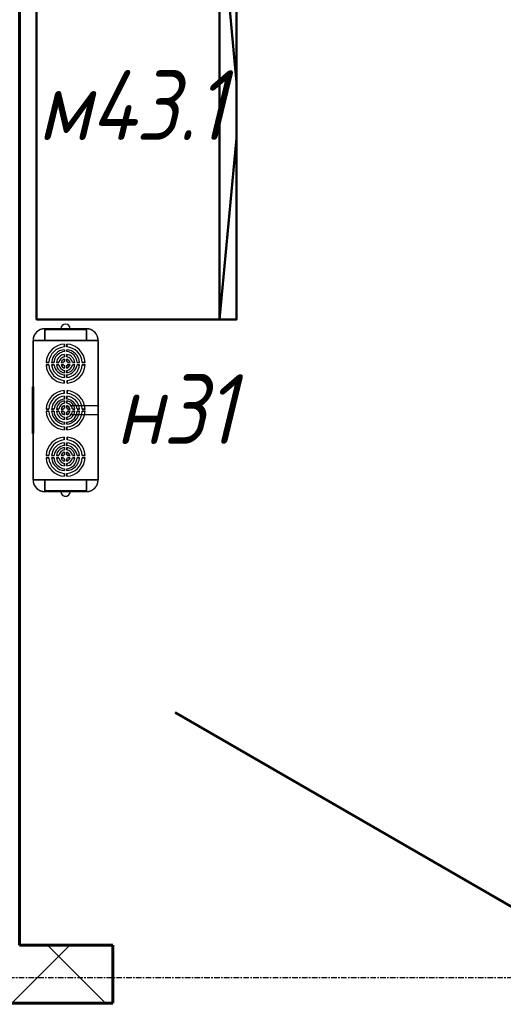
# Model space of a CAD drawing. Header units: millimetres. Extents: x -32954 to 151739, y -65671 to 56243.
# Drawn here: x -5175 to -4135, y -53848 to -51734 of the extents above; entities that cross this region are included whole.
import ezdxf

# ---------------------------------------------------------------- set-up
doc = ezdxf.new("R2010")
doc.units = ezdxf.units.MM
doc.linetypes.add('ADSK_Линия сетки', pattern=[21, 12, -3, 3, -3])
for name, color, linetype, lineweight in [('I-FURN-IDEN', 7, 'Continuous', 9), ('M-EQPM', 7, 'Continuous', 9), ('M-EQPM-IDEN', 7, 'Continuous', 9), ('Двери', 7, 'Continuous', 18), ('Оси', 7, 'Continuous', 9), ('Панель', 7, 'Continuous', 30), ('Стены разрез', 7, 'Continuous', 40), ('ТХ_оборудование', 6, 'Continuous', 30)]:
    doc.layers.add(name, color=color, linetype=linetype, lineweight=lineweight)
doc.styles.add('GOST Common_I', font='GOST_Common Italic.ttf', dxfattribs={"width": 0.9, "height": 150})

# ---------------------------------------------------------------- blocks, each defined once
blk = doc.blocks.new('AC_Дверь_Однопольная_ПВХ - 960х2080h В О Л-278485-В_АР_ПЭ_03 Этаж')
at = {"layer": 'Панель'}
blk.add_line((500, 62.5), (-366, 562.5), dxfattribs=at)
blk = doc.blocks.new('Шкаф серый одежды')
at = {"layer": 'ТХ_оборудование', "color": 253, "true_color": 0x9898cc}
for p, q in [((32471, 433110), (32080.2, 433073.2)), ((32980.2, 433073.2), (32591, 433110)), ((32080.2, 433073.2), (32980.2, 433073.2))]:
    blk.add_line(p, q, dxfattribs=at)
blk.add_lwpolyline([(32080.2, 432680), (32980.2, 432680), (32980.2, 433110), (32080.2, 433110)], close=True, dxfattribs=at)
blk = doc.blocks.new('Н05-Н31_Бактерицидный облучатель_Дезар-3_5 - Н31_Дезар-5-8000921-О_ТХ_01')
at = {"layer": 'M-EQPM'}
for p, q in [((-44.6, 173), (-44.6, 175)), ((-44.6, 175), (-44.6, 149.6)), ((44.6, 175), (-44.6, 175)), ((44.6, 175), (-44.6, 175)), ((-44.6, 149.6), (-44.6, 175)), ((-44.6, 175), (-44.6, 173)), ((-44.6, 175), (44.6, 175)), ((-44.6, 149.6), (-44.6, 175)), ((-44.6, 175), (-44.6, 149.6)), ((-44.6, 173), (-44.6, 175)), ((-44.6, 175), (-44.6, 173)), ((44.6, 175), (-44.6, 175)), ((-44.6, 175), (44.6, 175)), ((-44.6, 173), (-44.6, 175)), ((-44.6, 175), (-44.6, 173)), ((-44.6, 149.6), (-44.6, 175)), ((-44.6, 175), (-44.6, 149.6)), ((-44.6, 149.6), (-44.6, 173)), ((44.6, 173), (-44.6, 173)), ((44.6, 173), (-44.6, 173)), ((-44.6, 173), (-44.6, 149.6)), ((-44.6, 173), (44.6, 173)), ((-44.6, 173), (44.6, 173)), ((44.6, 173), (-44.6, 173)), ((-44.6, 173), (44.6, 173)), ((-44.6, 173), (44.6, 173)), ((44.6, 173), (-44.6, 173)), ((-10, 175), (10, 175)), ((10, 175), (-10, 175)), ((-10, 175), (10, 175)), ((10, 175), (-10, 175)), ((-10, 175), (10, 175)), ((10, 175), (-10, 175)), ((44.6, 149.6), (44.6, 175)), ((44.6, 175), (44.6, 173)), ((44.6, 173), (44.6, 175)), ((44.6, 175), (44.6, 149.6)), ((44.6, 149.6), (44.6, 175)), ((44.6, 175), (44.6, 149.6)), ((44.6, 175), (44.6, 173)), ((44.6, 173), (44.6, 175)), ((44.6, 175), (44.6, 173)), ((44.6, 173), (44.6, 175)), ((44.6, 149.6), (44.6, 175)), ((44.6, 175), (44.6, 149.6)), ((44.6, 173), (44.6, 149.6)), ((44.6, 149.6), (44.6, 173)), ((-44.6, 149.6), (-70, 149.6)), ((-70, 149.6), (-44.6, 149.6)), ((-70, 149.6), (-70, -149.6)), ((-70, -149.6), (-70, 149.6)), ((-70, 149.6), (-70, -149.6)), ((70, 149.6), (-70, 149.6)), ((-70, 149.6), (-44.6, 149.6)), ((-70, 149.6), (-70, -149.6)), ((-44.6, 149.6), (-70, 149.6)), ((-70, 149.6), (-44.6, 149.6)), ((-44.6, 149.6), (-70, 149.6)), ((-70, 149.6), (70, 149.6)), ((-70, -149.6), (-70, 149.6)), ((44.6, 149.6), (-44.6, 149.6)), ((-44.6, 149.6), (44.6, 149.6)), ((44.6, 149.6), (-44.6, 149.6)), ((-44.6, 149.6), (44.6, 149.6)), ((-44.6, 149.6), (44.6, 149.6)), ((44.6, 149.6), (-44.6, 149.6)), ((44.6, 149.6), (70, 149.6)), ((70, 149.6), (44.6, 149.6)), ((44.6, 149.6), (70, 149.6)), ((44.6, 149.6), (70, 149.6)), ((70, 149.6), (44.6, 149.6)), ((70, 149.6), (44.6, 149.6)), ((70, -149.6), (70, 149.6)), ((70, 149.6), (70, -149.6)), ((70, -149.6), (70, 149.6)), ((70, 149.6), (70, -149.6)), ((70, -149.6), (70, 149.6)), ((-2.5, 142), (-2.5, 136)), ((-2.5, 136), (-2.5, 142)), ((-2.5, 136), (-2.5, 142)), ((-2.5, 142), (-2.5, 136)), ((-2.5, 130), (-2.5, 126)), ((-2.5, 126), (-2.5, 130)), ((-2.5, 126), (-2.5, 130)), ((-2.5, 130), (-2.5, 126)), ((2.5, 136), (2.5, 142)), ((2.5, 142), (2.5, 136)), ((2.5, 142), (2.5, 136)), ((2.5, 136), (2.5, 142)), ((2.5, 126), (2.5, 130)), ((2.5, 130), (2.5, 126)), ((2.5, 130), (2.5, 126)), ((2.5, 126), (2.5, 130)), ((-2.5, 119.8), (-2.5, 114.8)), ((-2.5, 114.8), (-2.5, 119.8)), ((-2.5, 114.8), (-2.5, 119.8)), ((-2.5, 119.8), (-2.5, 114.8)), ((-2.5, 109.7), (-2.5, 104.3)), ((-2.5, 104.3), (-2.5, 109.7)), ((-2.5, 104.3), (-2.5, 109.7)), ((-2.5, 109.7), (-2.5, 104.3)), ((2.5, 114.8), (2.5, 119.8)), ((2.5, 119.8), (2.5, 114.8)), ((2.5, 119.8), (2.5, 114.8)), ((2.5, 114.8), (2.5, 119.8)), ((2.5, 104.3), (2.5, 109.7)), ((2.5, 109.7), (2.5, 104.3)), ((2.5, 109.7), (2.5, 104.3)), ((2.5, 104.3), (2.5, 109.7)), ((-35.9, 102.5), (-41.9, 102.5)), ((-41.9, 102.5), (-35.9, 102.5)), ((-41.9, 102.5), (-35.9, 102.5)), ((-35.9, 102.5), (-41.9, 102.5)), ((-41.9, 97.5), (-35.9, 97.5)), ((-35.9, 97.5), (-41.9, 97.5)), ((-35.9, 97.5), (-41.9, 97.5)), ((-41.9, 97.5), (-35.9, 97.5)), ((-25, 102.5), (-29.9, 102.5)), ((-29.9, 102.5), (-25, 102.5)), ((-29.9, 102.5), (-25, 102.5)), ((-25, 102.5), (-29.9, 102.5)), ((-29.9, 97.5), (-24.7, 97.5)), ((-24.7, 97.5), (-29.9, 97.5)), ((-24.7, 97.5), (-29.9, 97.5)), ((-29.9, 97.5), (-24.7, 97.5)), ((-14.8, 102.5), (-19.8, 102.5)), ((-19.8, 102.5), (-14.8, 102.5)), ((-19.8, 102.5), (-14.8, 102.5)), ((-14.8, 102.5), (-19.8, 102.5)), ((-19.8, 97.5), (-14.8, 97.5)), ((-14.8, 97.5), (-19.8, 97.5)), ((-14.8, 97.5), (-19.8, 97.5)), ((-19.8, 97.5), (-14.8, 97.5)), ((-4.3, 102.5), (-9.7, 102.5)), ((-9.7, 102.5), (-4.3, 102.5)), ((-9.7, 102.5), (-4.3, 102.5)), ((-4.3, 102.5), (-9.7, 102.5)), ((-9.7, 97.5), (-4.3, 97.5)), ((-4.3, 97.5), (-9.7, 97.5)), ((-4.3, 97.5), (-9.7, 97.5)), ((-9.7, 97.5), (-4.3, 97.5)), ((-2.5, 95.7), (-2.5, 90.3)), ((-2.5, 90.3), (-2.5, 95.7)), ((-2.5, 90.3), (-2.5, 95.7)), ((-2.5, 95.7), (-2.5, 90.3)), ((-2.5, 85.2), (-2.5, 80.2)), ((-2.5, 80.2), (-2.5, 85.2)), ((-2.5, 80.2), (-2.5, 85.2)), ((-2.5, 85.2), (-2.5, 80.2)), ((2.5, 90.3), (2.5, 95.7)), ((2.5, 95.7), (2.5, 90.3)), ((2.5, 95.7), (2.5, 90.3)), ((2.5, 90.3), (2.5, 95.7)), ((2.5, 80.2), (2.5, 85.2)), ((2.5, 85.2), (2.5, 80.2)), ((2.5, 85.2), (2.5, 80.2)), ((2.5, 80.2), (2.5, 85.2)), ((9.7, 102.5), (4.3, 102.5)), ((4.3, 102.5), (9.7, 102.5)), ((4.3, 102.5), (9.7, 102.5)), ((9.7, 102.5), (4.3, 102.5)), ((4.3, 97.5), (9.7, 97.5)), ((9.7, 97.5), (4.3, 97.5)), ((9.7, 97.5), (4.3, 97.5)), ((4.3, 97.5), (9.7, 97.5)), ((19.8, 102.5), (14.8, 102.5)), ((14.8, 102.5), (19.8, 102.5)), ((14.8, 102.5), (19.8, 102.5)), ((19.8, 102.5), (14.8, 102.5)), ((14.8, 97.5), (19.8, 97.5)), ((19.8, 97.5), (14.8, 97.5)), ((19.8, 97.5), (14.8, 97.5)), ((14.8, 97.5), (19.8, 97.5)), ((24.7, 97.5), (30.1, 97.5)), ((30.1, 97.5), (24.7, 97.5)), ((30.1, 97.5), (24.7, 97.5)), ((24.7, 97.5), (30.1, 97.5)), ((30.1, 102.5), (25, 102.5)), ((25, 102.5), (30.1, 102.5)), ((25, 102.5), (30.1, 102.5)), ((30.1, 102.5), (25, 102.5)), ((42.1, 102.5), (36.1, 102.5)), ((36.1, 102.5), (42.1, 102.5)), ((36.1, 102.5), (42.1, 102.5)), ((42.1, 102.5), (36.1, 102.5)), ((36.1, 97.5), (42.1, 97.5)), ((42.1, 97.5), (36.1, 97.5)), ((42.1, 97.5), (36.1, 97.5)), ((36.1, 97.5), (42.1, 97.5)), ((-3, 64.1), (-3, 58)), ((-3, 58), (-3, 64.1)), ((-3, 58), (-3, 64.1)), ((-3, 64.1), (-3, 58)), ((-2.5, 76.3), (-2.5, 70)), ((-2.5, 70), (-2.5, 76.3)), ((-2.5, 70), (-2.5, 76.3)), ((-2.5, 76.3), (-2.5, 70)), ((2.5, 70), (2.5, 76.3)), ((2.5, 76.3), (2.5, 70)), ((2.5, 76.3), (2.5, 70)), ((2.5, 70), (2.5, 76.3)), ((3, 58), (3, 64)), ((3, 64), (3, 58)), ((3, 64), (3, 58)), ((3, 58), (3, 64)), ((71, 50), (69, 50)), ((69, 50), (69, -50)), ((69, -50), (69, 50)), ((71, 50), (71, -50)), ((71, -50), (71, 50)), ((-2.5, 42), (-2.5, 36)), ((-2.5, 36), (-2.5, 42)), ((-2.5, 36), (-2.5, 42)), ((-2.5, 42), (-2.5, 36)), ((-2.5, 30), (-2.5, 26)), ((-2.5, 26), (-2.5, 30)), ((-2.5, 26), (-2.5, 30)), ((-2.5, 30), (-2.5, 26)), ((2.5, 36), (2.5, 42)), ((2.5, 42), (2.5, 36)), ((2.5, 42), (2.5, 36)), ((2.5, 36), (2.5, 42)), ((2.5, 26), (2.5, 30)), ((2.5, 30), (2.5, 26)), ((2.5, 30), (2.5, 26)), ((2.5, 26), (2.5, 30)), ((-10, 9.3), (-70, 9.3)), ((-70, 0), (-70, 0)), ((-70, 0), (-70, 0)), ((-35.9, 2.5), (-41.9, 2.5)), ((-41.9, 2.5), (-35.9, 2.5)), ((-41.9, 2.5), (-35.9, 2.5)), ((-35.9, 2.5), (-41.9, 2.5)), ((-25, 2.5), (-29.9, 2.5)), ((-29.9, 2.5), (-25, 2.5)), ((-29.9, 2.5), (-25, 2.5)), ((-25, 2.5), (-29.9, 2.5)), ((-14.8, 2.5), (-19.8, 2.5)), ((-19.8, 2.5), (-14.8, 2.5)), ((-19.8, 2.5), (-14.8, 2.5)), ((-14.8, 2.5), (-19.8, 2.5)), ((-10, 0), (-10, 0)), ((-10, 0), (-10, 0)), ((-4.3, 2.5), (-9.7, 2.5)), ((-9.7, 2.5), (-4.3, 2.5)), ((-9.7, 2.5), (-4.3, 2.5)), ((-4.3, 2.5), (-9.7, 2.5)), ((-2.5, 19.8), (-2.5, 14.8)), ((-2.5, 14.8), (-2.5, 19.8)), ((-2.5, 14.8), (-2.5, 19.8)), ((-2.5, 19.8), (-2.5, 14.8)), ((-2.5, 9.7), (-2.5, 4.3)), ((-2.5, 4.3), (-2.5, 9.7)), ((-2.5, 4.3), (-2.5, 9.7)), ((-2.5, 9.7), (-2.5, 4.3)), ((2.5, 14.8), (2.5, 19.8)), ((2.5, 19.8), (2.5, 14.8)), ((2.5, 19.8), (2.5, 14.8)), ((2.5, 14.8), (2.5, 19.8)), ((2.5, 4.3), (2.5, 9.7)), ((2.5, 9.7), (2.5, 4.3)), ((2.5, 9.7), (2.5, 4.3)), ((2.5, 4.3), (2.5, 9.7)), ((9.7, 2.5), (4.3, 2.5)), ((4.3, 2.5), (9.7, 2.5)), ((4.3, 2.5), (9.7, 2.5)), ((9.7, 2.5), (4.3, 2.5)), ((19.8, 2.5), (14.8, 2.5)), ((14.8, 2.5), (19.8, 2.5)), ((14.8, 2.5), (19.8, 2.5)), ((19.8, 2.5), (14.8, 2.5)), ((30.1, 2.5), (25, 2.5)), ((25, 2.5), (30.1, 2.5)), ((25, 2.5), (30.1, 2.5)), ((30.1, 2.5), (25, 2.5)), ((42.1, 2.5), (36.1, 2.5)), ((36.1, 2.5), (42.1, 2.5)), ((36.1, 2.5), (42.1, 2.5)), ((42.1, 2.5), (36.1, 2.5)), ((69, 17.5), (69, -17.5)), ((69, -17.5), (69, 17.5)), ((71, 17.5), (69, 17.5)), ((69, 17.5), (71, 17.5)), ((69, 17.5), (69, -17.5)), ((69, -17.5), (69, 17.5)), ((71, 17.5), (69, 17.5)), ((69, 17.5), (71, 17.5)), ((71, 17.5), (71, -17.5)), ((71, -17.5), (71, 17.5)), ((71, 17.5), (71, -17.5)), ((71, -17.5), (71, 17.5)), ((-70, -9.3), (-10, -9.3)), ((-41.9, -2.5), (-35.9, -2.5)), ((-35.9, -2.5), (-41.9, -2.5)), ((-35.9, -2.5), (-41.9, -2.5)), ((-41.9, -2.5), (-35.9, -2.5)), ((-29.9, -2.5), (-24.7, -2.5)), ((-24.7, -2.5), (-29.9, -2.5)), ((-24.7, -2.5), (-29.9, -2.5)), ((-29.9, -2.5), (-24.7, -2.5)), ((-19.8, -2.5), (-14.8, -2.5)), ((-14.8, -2.5), (-19.8, -2.5)), ((-14.8, -2.5), (-19.8, -2.5)), ((-19.8, -2.5), (-14.8, -2.5)), ((-9.7, -2.5), (-4.3, -2.5)), ((-4.3, -2.5), (-9.7, -2.5)), ((-4.3, -2.5), (-9.7, -2.5)), ((-9.7, -2.5), (-4.3, -2.5)), ((-2.5, -4.3), (-2.5, -9.7)), ((-2.5, -9.7), (-2.5, -4.3)), ((-2.5, -9.7), (-2.5, -4.3)), ((-2.5, -4.3), (-2.5, -9.7)), ((-2.5, -14.8), (-2.5, -19.8)), ((-2.5, -19.8), (-2.5, -14.8)), ((-2.5, -19.8), (-2.5, -14.8)), ((-2.5, -14.8), (-2.5, -19.8)), ((2.5, -9.7), (2.5, -4.3)), ((2.5, -4.3), (2.5, -9.7)), ((2.5, -4.3), (2.5, -9.7)), ((2.5, -9.7), (2.5, -4.3)), ((2.5, -19.8), (2.5, -14.8)), ((2.5, -14.8), (2.5, -19.8)), ((2.5, -14.8), (2.5, -19.8)), ((2.5, -19.8), (2.5, -14.8)), ((4.3, -2.5), (9.7, -2.5)), ((9.7, -2.5), (4.3, -2.5)), ((9.7, -2.5), (4.3, -2.5)), ((4.3, -2.5), (9.7, -2.5)), ((14.8, -2.5), (19.8, -2.5)), ((19.8, -2.5), (14.8, -2.5)), ((19.8, -2.5), (14.8, -2.5)), ((14.8, -2.5), (19.8, -2.5)), ((24.7, -2.5), (30.1, -2.5)), ((30.1, -2.5), (24.7, -2.5)), ((30.1, -2.5), (24.7, -2.5)), ((24.7, -2.5), (30.1, -2.5)), ((36.1, -2.5), (42.1, -2.5)), ((42.1, -2.5), (36.1, -2.5)), ((42.1, -2.5), (36.1, -2.5)), ((36.1, -2.5), (42.1, -2.5)), ((69, -17.5), (71, -17.5)), ((69, -17.5), (71, -17.5)), ((69, -17.5), (71, -17.5)), ((69, -17.5), (71, -17.5)), ((-3, -35.9), (-3, -42)), ((-3, -42), (-3, -35.9)), ((-3, -42), (-3, -35.9)), ((-3, -35.9), (-3, -42)), ((-2.5, -23.7), (-2.5, -30)), ((-2.5, -30), (-2.5, -23.7)), ((-2.5, -30), (-2.5, -23.7)), ((-2.5, -23.7), (-2.5, -30)), ((2.5, -30), (2.5, -23.7)), ((2.5, -23.7), (2.5, -30)), ((2.5, -23.7), (2.5, -30)), ((2.5, -30), (2.5, -23.7)), ((3, -42), (3, -36)), ((3, -36), (3, -42)), ((3, -36), (3, -42)), ((3, -42), (3, -36)), ((-3, -58), (-3, -64.1)), ((-3, -64.1), (-3, -58)), ((-3, -64.1), (-3, -58)), ((-3, -58), (-3, -64.1)), ((3, -64), (3, -58)), ((3, -58), (3, -64)), ((3, -58), (3, -64)), ((3, -64), (3, -58)), ((69, -50), (71, -50)), ((-2.5, -70), (-2.5, -76.3)), ((-2.5, -76.3), (-2.5, -70)), ((-2.5, -76.3), (-2.5, -70)), ((-2.5, -70), (-2.5, -76.3)), ((-2.5, -80.2), (-2.5, -85.2)), ((-2.5, -85.2), (-2.5, -80.2)), ((-2.5, -85.2), (-2.5, -80.2)), ((-2.5, -80.2), (-2.5, -85.2)), ((2.5, -76.3), (2.5, -70)), ((2.5, -70), (2.5, -76.3)), ((2.5, -70), (2.5, -76.3)), ((2.5, -76.3), (2.5, -70)), ((2.5, -85.2), (2.5, -80.2)), ((2.5, -80.2), (2.5, -85.2)), ((2.5, -80.2), (2.5, -85.2)), ((2.5, -85.2), (2.5, -80.2)), ((-35.9, -97.5), (-41.9, -97.5)), ((-41.9, -97.5), (-35.9, -97.5)), ((-41.9, -97.5), (-35.9, -97.5)), ((-35.9, -97.5), (-41.9, -97.5)), ((-41.9, -102.5), (-35.9, -102.5)), ((-35.9, -102.5), (-41.9, -102.5)), ((-35.9, -102.5), (-41.9, -102.5)), ((-41.9, -102.5), (-35.9, -102.5)), ((-24.7, -97.5), (-29.9, -97.5)), ((-29.9, -97.5), (-24.7, -97.5)), ((-29.9, -97.5), (-24.7, -97.5)), ((-24.7, -97.5), (-29.9, -97.5)), ((-29.9, -102.5), (-25, -102.5)), ((-25, -102.5), (-29.9, -102.5)), ((-25, -102.5), (-29.9, -102.5)), ((-29.9, -102.5), (-25, -102.5)), ((-14.8, -97.5), (-19.8, -97.5)), ((-19.8, -97.5), (-14.8, -97.5)), ((-19.8, -97.5), (-14.8, -97.5)), ((-14.8, -97.5), (-19.8, -97.5)), ((-19.8, -102.5), (-14.8, -102.5)), ((-14.8, -102.5), (-19.8, -102.5)), ((-14.8, -102.5), (-19.8, -102.5)), ((-19.8, -102.5), (-14.8, -102.5)), ((-4.3, -97.5), (-9.7, -97.5)), ((-9.7, -97.5), (-4.3, -97.5)), ((-9.7, -97.5), (-4.3, -97.5)), ((-4.3, -97.5), (-9.7, -97.5)), ((-9.7, -102.5), (-4.3, -102.5)), ((-4.3, -102.5), (-9.7, -102.5)), ((-4.3, -102.5), (-9.7, -102.5)), ((-9.7, -102.5), (-4.3, -102.5)), ((-2.5, -90.3), (-2.5, -95.7)), ((-2.5, -95.7), (-2.5, -90.3)), ((-2.5, -95.7), (-2.5, -90.3)), ((-2.5, -90.3), (-2.5, -95.7)), ((-2.5, -104.3), (-2.5, -109.7)), ((-2.5, -109.7), (-2.5, -104.3)), ((-2.5, -109.7), (-2.5, -104.3)), ((-2.5, -104.3), (-2.5, -109.7)), ((2.5, -95.7), (2.5, -90.3)), ((2.5, -90.3), (2.5, -95.7)), ((2.5, -90.3), (2.5, -95.7)), ((2.5, -95.7), (2.5, -90.3)), ((2.5, -109.7), (2.5, -104.3)), ((2.5, -104.3), (2.5, -109.7)), ((2.5, -104.3), (2.5, -109.7)), ((2.5, -109.7), (2.5, -104.3)), ((9.7, -97.5), (4.3, -97.5)), ((4.3, -97.5), (9.7, -97.5)), ((4.3, -97.5), (9.7, -97.5)), ((9.7, -97.5), (4.3, -97.5)), ((4.3, -102.5), (9.7, -102.5)), ((9.7, -102.5), (4.3, -102.5)), ((9.7, -102.5), (4.3, -102.5)), ((4.3, -102.5), (9.7, -102.5)), ((19.8, -97.5), (14.8, -97.5)), ((14.8, -97.5), (19.8, -97.5)), ((14.8, -97.5), (19.8, -97.5)), ((19.8, -97.5), (14.8, -97.5)), ((14.8, -102.5), (19.8, -102.5)), ((19.8, -102.5), (14.8, -102.5)), ((19.8, -102.5), (14.8, -102.5)), ((14.8, -102.5), (19.8, -102.5)), ((30.1, -97.5), (24.7, -97.5)), ((24.7, -97.5), (30.1, -97.5)), ((24.7, -97.5), (30.1, -97.5)), ((30.1, -97.5), (24.7, -97.5)), ((25, -102.5), (30.1, -102.5)), ((30.1, -102.5), (25, -102.5)), ((30.1, -102.5), (25, -102.5)), ((25, -102.5), (30.1, -102.5)), ((42.1, -97.5), (36.1, -97.5)), ((36.1, -97.5), (42.1, -97.5)), ((36.1, -97.5), (42.1, -97.5)), ((42.1, -97.5), (36.1, -97.5)), ((36.1, -102.5), (42.1, -102.5)), ((42.1, -102.5), (36.1, -102.5)), ((42.1, -102.5), (36.1, -102.5)), ((36.1, -102.5), (42.1, -102.5)), ((-2.5, -114.8), (-2.5, -119.8)), ((-2.5, -119.8), (-2.5, -114.8)), ((-2.5, -119.8), (-2.5, -114.8)), ((-2.5, -114.8), (-2.5, -119.8)), ((-2.5, -126), (-2.5, -130)), ((-2.5, -130), (-2.5, -126)), ((-2.5, -130), (-2.5, -126)), ((-2.5, -126), (-2.5, -130)), ((2.5, -119.8), (2.5, -114.8)), ((2.5, -114.8), (2.5, -119.8)), ((2.5, -114.8), (2.5, -119.8)), ((2.5, -119.8), (2.5, -114.8)), ((2.5, -130), (2.5, -126)), ((2.5, -126), (2.5, -130)), ((2.5, -126), (2.5, -130)), ((2.5, -130), (2.5, -126)), ((-2.5, -136), (-2.5, -142)), ((-2.5, -142), (-2.5, -136)), ((-2.5, -142), (-2.5, -136)), ((-2.5, -136), (-2.5, -142)), ((2.5, -142), (2.5, -136)), ((2.5, -136), (2.5, -142)), ((2.5, -136), (2.5, -142)), ((2.5, -142), (2.5, -136)), ((-44.6, -149.6), (-70, -149.6)), ((-70, -149.6), (-44.6, -149.6)), ((-44.6, -149.6), (-70, -149.6)), ((-70, -149.6), (70, -149.6)), ((70, -149.6), (-70, -149.6)), ((-70, -149.6), (-44.6, -149.6)), ((-44.6, -149.6), (-70, -149.6)), ((-70, -149.6), (-44.6, -149.6)), ((-44.6, -149.6), (-44.6, -173)), ((-44.6, -175), (-44.6, -149.6)), ((44.6, -149.6), (-44.6, -149.6)), ((-44.6, -149.6), (44.6, -149.6)), ((-44.6, -149.6), (-44.6, -175)), ((-44.6, -175), (-44.6, -149.6)), ((-44.6, -149.6), (-44.6, -175)), ((-44.6, -173), (-44.6, -149.6)), ((44.6, -149.6), (-44.6, -149.6)), ((-44.6, -149.6), (44.6, -149.6)), ((44.6, -149.6), (-44.6, -149.6)), ((-44.6, -149.6), (44.6, -149.6)), ((-44.6, -149.6), (-44.6, -175)), ((-44.6, -175), (-44.6, -149.6)), ((44.6, -149.6), (44.6, -175)), ((44.6, -173), (44.6, -149.6)), ((44.6, -149.6), (70, -149.6)), ((70, -149.6), (44.6, -149.6)), ((44.6, -149.6), (44.6, -175)), ((44.6, -175), (44.6, -149.6)), ((44.6, -149.6), (44.6, -173)), ((44.6, -175), (44.6, -149.6)), ((70, -149.6), (44.6, -149.6)), ((44.6, -149.6), (70, -149.6)), ((44.6, -149.6), (70, -149.6)), ((70, -149.6), (44.6, -149.6)), ((44.6, -149.6), (44.6, -175)), ((44.6, -175), (44.6, -149.6)), ((-44.6, -173), (-44.6, -175)), ((44.6, -173), (-44.6, -173)), ((44.6, -173), (-44.6, -173)), ((-44.6, -175), (-44.6, -173)), ((-44.6, -173), (44.6, -173)), ((-44.6, -173), (44.6, -173)), ((-44.6, -175), (-44.6, -173)), ((-44.6, -173), (44.6, -173)), ((44.6, -173), (-44.6, -173)), ((-44.6, -173), (-44.6, -175)), ((44.6, -173), (-44.6, -173)), ((-44.6, -175), (-44.6, -173)), ((-44.6, -173), (44.6, -173)), ((-44.6, -173), (-44.6, -175)), ((-44.6, -175), (44.6, -175)), ((44.6, -175), (-44.6, -175)), ((-44.6, -175), (44.6, -175)), ((-44.6, -175), (44.6, -175)), ((44.6, -175), (-44.6, -175)), ((10, -175), (-10, -175)), ((-10, -175), (10, -175)), ((10, -175), (-10, -175)), ((-10, -175), (10, -175)), ((10, -175), (-10, -175)), ((-10, -175), (10, -175)), ((44.6, -175), (44.6, -173)), ((44.6, -173), (44.6, -175)), ((44.6, -173), (44.6, -175)), ((44.6, -175), (44.6, -173)), ((44.6, -173), (44.6, -175)), ((44.6, -175), (44.6, -173))]:
    blk.add_line(p, q, dxfattribs=at)
at = {"layer": 'M-EQPM', "flags": 128}
for points in [[(-44.6, 175), (-45.6, 175), (-46.6, 174.9), (-47.6, 174.8), (-48.6, 174.7), (-49.6, 174.5), (-50.6, 174.3), (-51.6, 174), (-52.6, 173.7), (-53.5, 173.4), (-54.5, 173), (-55.4, 172.6), (-56.3, 172.1), (-57.2, 171.6), (-58.1, 171.1), (-58.9, 170.6), (-59.8, 170), (-60.6, 169.3), (-61.3, 168.7), (-62.1, 168), (-62.8, 167.3), (-63.5, 166.5), (-64.2, 165.8), (-64.8, 165), (-65.4, 164.2), (-66, 163.3), (-66.5, 162.4), (-67, 161.6), (-67.5, 160.7), (-67.9, 159.7), (-68.3, 158.8), (-68.6, 157.8), (-68.9, 156.9), (-69.2, 155.9), (-69.4, 154.9), (-69.6, 153.9), (-69.8, 152.9), (-69.9, 151.9), (-70, 150.9), (-70, 149.8), (-70, 149.6)], [(70, 149.6), (70, 150.6), (69.9, 151.6), (69.8, 152.6), (69.7, 153.6), (69.5, 154.6), (69.3, 155.6), (69, 156.6), (68.7, 157.6), (68.4, 158.5), (68, 159.5), (67.6, 160.4), (67.1, 161.3), (66.6, 162.2), (66.1, 163.1), (65.6, 163.9), (65, 164.8), (64.3, 165.6), (63.7, 166.3), (63, 167.1), (62.3, 167.8), (61.5, 168.5), (60.8, 169.2), (60, 169.8), (59.2, 170.4), (58.3, 171), (57.4, 171.5), (56.6, 172), (55.7, 172.5), (54.7, 172.9), (53.8, 173.3), (52.8, 173.6), (51.9, 173.9), (50.9, 174.2), (49.9, 174.4), (48.9, 174.6), (47.9, 174.8), (46.9, 174.9), (45.9, 175), (44.8, 175), (44.6, 175)], [(-70, -149.6), (-70, -150.6), (-69.9, -151.6), (-69.8, -152.6), (-69.7, -153.6), (-69.5, -154.6), (-69.3, -155.6), (-69, -156.6), (-68.7, -157.6), (-68.4, -158.5), (-68, -159.5), (-67.6, -160.4), (-67.1, -161.3), (-66.6, -162.2), (-66.1, -163.1), (-65.6, -163.9), (-65, -164.8), (-64.3, -165.6), (-63.7, -166.3), (-63, -167.1), (-62.3, -167.8), (-61.5, -168.5), (-60.8, -169.2), (-60, -169.8), (-59.2, -170.4), (-58.3, -171), (-57.4, -171.5), (-56.6, -172), (-55.7, -172.5), (-54.7, -172.9), (-53.8, -173.3), (-52.8, -173.6), (-51.9, -173.9), (-50.9, -174.2), (-49.9, -174.4), (-48.9, -174.6), (-47.9, -174.8), (-46.9, -174.9), (-45.9, -175), (-44.8, -175), (-44.6, -175)], [(44.6, -175), (45.6, -175), (46.6, -174.9), (47.6, -174.8), (48.6, -174.7), (49.6, -174.5), (50.6, -174.3), (51.6, -174), (52.6, -173.7), (53.5, -173.4), (54.5, -173), (55.4, -172.6), (56.3, -172.1), (57.2, -171.6), (58.1, -171.1), (58.9, -170.6), (59.8, -170), (60.6, -169.3), (61.3, -168.7), (62.1, -168), (62.8, -167.3), (63.5, -166.5), (64.2, -165.8), (64.8, -165), (65.4, -164.2), (66, -163.3), (66.5, -162.4), (67, -161.6), (67.5, -160.7), (67.9, -159.7), (68.3, -158.8), (68.6, -157.8), (68.9, -156.9), (69.2, -155.9), (69.4, -154.9), (69.6, -153.9), (69.8, -152.9), (69.9, -151.9), (70, -150.9), (70, -149.8), (70, -149.6)]]:
    blk.add_lwpolyline(points, dxfattribs=at)
at = {"layer": 'M-EQPM'}
for centre, radius, start, end in [((-44.6, 149.6), 25.4, 90, 180), ((-44.6, 149.6), 25.4, 90, 180), ((-44.6, 149.6), 25.4, 90, 180), ((-44.6, 149.6), 25.4, 90, 180), ((0, 175), 10, 360, 180), ((0, 175), 10, 0, 180), ((0, 175), 10, 360, 180), ((0, 175), 10, 0, 180), ((0, 175), 10, 360, 180), ((0, 175), 10, 360, 180), ((44.6, 149.6), 25.4, 0, 90), ((44.6, 149.6), 25.4, 360, 90), ((44.6, 149.6), 25.4, 0, 90), ((44.6, 149.6), 25.4, 360, 90), ((0.1, 100), 42.1, 93.5613, 176.5863), ((0.1, 100), 42.1, 93.5613, 176.5863), ((0.1, 100), 42.1, 93.5613, 176.5863), ((0.1, 100), 42.1, 93.5613, 176.5863), ((0.1, 100), 36.1, 94.1546, 176.0176), ((0.1, 100), 36.1, 94.1546, 176.0176), ((0.1, 100), 36.1, 94.1546, 176.0176), ((0.1, 100), 36.1, 94.1546, 176.0176), ((0.1, 100), 30.1, 94.9855, 175.2214), ((0.1, 100), 30.1, 94.9855, 175.2214), ((0.1, 100), 30.1, 94.9855, 175.2214), ((0.1, 100), 30.1, 94.9855, 175.2214), ((0.1, 100), 42.1, 3.4137, 86.7479), ((0.1, 100), 42.1, 3.4137, 86.7479), ((0.1, 100), 42.1, 3.4137, 86.7479), ((0.1, 100), 42.1, 3.4137, 86.7479), ((0.1, 100), 36.1, 3.9824, 86.2063), ((0.1, 100), 36.1, 3.9824, 86.2063), ((0.1, 100), 36.1, 3.9824, 86.2063), ((0.1, 100), 36.1, 3.9824, 86.2063), ((0.1, 100), 30.1, 4.7786, 85.4479), ((0.1, 100), 30.1, 4.7786, 85.4479), ((0.1, 100), 30.1, 4.7786, 85.4479), ((0.1, 100), 30.1, 4.7786, 85.4479), ((0, 101.1), 25, 95.7391, 176.8404), ((0, 101.1), 25, 95.7391, 176.8404), ((0, 101.1), 25, 95.7391, 176.8404), ((0, 101.1), 25, 95.7391, 176.8404), ((0, 100), 20, 97.1808, 172.8192), ((0, 100), 20, 97.1808, 172.8192), ((0, 100), 20, 97.1808, 172.8192), ((0, 100), 20, 97.1808, 172.8192), ((0, 100), 15, 99.5941, 170.4059), ((0, 100), 15, 99.5941, 170.4059), ((0, 100), 15, 99.5941, 170.4059), ((0, 100), 15, 99.5941, 170.4059), ((0, 100), 10, 104.4778, 165.527), ((0, 100), 10, 104.4778, 165.527), ((0, 100), 10, 104.4778, 165.527), ((0, 100), 10, 104.4778, 165.527), ((0, 101.1), 25, 3.1596, 84.2609), ((0, 101.1), 25, 3.1596, 84.2609), ((0, 101.1), 25, 3.1596, 84.2609), ((0, 101.1), 25, 3.1596, 84.2609), ((0, 100), 20, 7.1808, 82.8192), ((0, 100), 20, 7.1808, 82.8192), ((0, 100), 20, 7.1808, 82.8192), ((0, 100), 20, 7.1808, 82.8192), ((0, 100), 15, 9.5941, 80.4059), ((0, 100), 15, 9.5941, 80.4059), ((0, 100), 15, 9.5941, 80.4059), ((0, 100), 15, 9.5941, 80.4059), ((0, 100), 10, 14.473, 75.5222), ((0, 100), 10, 14.473, 75.5222), ((0, 100), 10, 14.473, 75.5222), ((0, 100), 10, 14.473, 75.5222), ((0.1, 100), 42.1, 183.3997, 265.7268), ((0.1, 100), 42.1, 183.3997, 265.7268), ((0.1, 100), 42.1, 183.3997, 265.7268), ((0.1, 100), 42.1, 183.3997, 265.7268), ((0.1, 100), 36.1, 183.9661, 265.0144), ((0.1, 100), 36.1, 183.9661, 265.0144), ((0.1, 100), 36.1, 183.9661, 265.0144), ((0.1, 100), 36.1, 183.9661, 265.0144), ((0.1, 100), 30.1, 184.7591, 265.0144), ((0.1, 100), 30.1, 184.7591, 265.0144), ((0.1, 100), 30.1, 184.7591, 265.0144), ((0.1, 100), 30.1, 184.7591, 265.0144), ((0, 101.1), 25, 188.3307, 264.2606), ((0, 101.1), 25, 188.3307, 264.2606), ((0, 101.1), 25, 188.3307, 264.2606), ((0, 101.1), 25, 188.3307, 264.2606), ((0, 100), 20, 187.1808, 262.8192), ((0, 100), 20, 187.1808, 262.8192), ((0, 100), 20, 187.1808, 262.8192), ((0, 100), 20, 187.1808, 262.8192), ((0, 100), 15, 189.5941, 260.4059), ((0, 100), 15, 189.5941, 260.4059), ((0, 100), 15, 189.5941, 260.4059), ((0, 100), 15, 189.5941, 260.4059), ((0, 100), 10, 194.4775, 255.5225), ((0, 100), 10, 194.4775, 255.5225), ((0, 100), 10, 194.4775, 255.5225), ((0, 100), 10, 194.4775, 255.5225), ((0, 100), 5, 120.0027, 150.008), ((0, 100), 5, 120.0027, 150.008), ((0, 100), 5, 120.0027, 150.008), ((0, 100), 5, 120.0027, 150.008), ((0, 100), 5, 210, 240), ((0, 100), 5, 210, 240), ((0, 100), 5, 210, 240), ((0, 100), 5, 210, 240), ((0, 100), 5, 29.992, 59.9973), ((0, 100), 5, 29.992, 59.9973), ((0, 100), 5, 29.992, 59.9973), ((0, 100), 5, 29.992, 59.9973), ((0, 101.1), 25, 275.7394, 351.6693), ((0.1, 100), 30.1, 274.5523, 355.2409), ((0, 100), 20, 277.1808, 352.8192), ((0, 100), 15, 279.5941, 350.4059), ((0, 100), 10, 284.4775, 345.5225), ((0, 100), 5, 300, 330), ((0.1, 100), 30.1, 274.5523, 355.2409), ((0, 101.1), 25, 275.7394, 351.6693), ((0, 100), 15, 279.5941, 350.4059), ((0, 100), 20, 277.1808, 352.8192), ((0, 100), 5, 300, 330), ((0, 100), 10, 284.4775, 345.5225), ((0.1, 100), 30.1, 274.5523, 355.2409), ((0, 101.1), 25, 275.7394, 351.6693), ((0, 100), 15, 279.5941, 350.4059), ((0, 100), 20, 277.1808, 352.8192), ((0, 100), 10, 284.4775, 345.5225), ((0, 100), 5, 300, 330), ((0, 101.1), 25, 275.7394, 351.6693), ((0.1, 100), 30.1, 274.5523, 355.2409), ((0, 100), 20, 277.1808, 352.8192), ((0, 100), 15, 279.5941, 350.4059), ((0, 100), 10, 284.4775, 345.5225), ((0, 100), 5, 300, 330), ((0.1, 100), 36.1, 274.5523, 356.0339), ((0.1, 100), 42.1, 273.902, 356.6003), ((0.1, 100), 42.1, 273.902, 356.6003), ((0.1, 100), 36.1, 274.5523, 356.0339), ((0.1, 100), 42.1, 273.902, 356.6003), ((0.1, 100), 36.1, 274.5523, 356.0339), ((0.1, 100), 36.1, 274.5523, 356.0339), ((0.1, 100), 42.1, 273.902, 356.6003), ((0.1, 0), 42.1, 93.5613, 176.5863), ((0.1, 0), 42.1, 93.5613, 176.5863), ((0.1, 0), 42.1, 93.5613, 176.5863), ((0.1, 0), 42.1, 93.5613, 176.5863), ((0.1, 0), 36.1, 94.1546, 176.0176), ((0.1, 0), 36.1, 94.1546, 176.0176), ((0.1, 0), 36.1, 94.1546, 176.0176), ((0.1, 0), 36.1, 94.1546, 176.0176), ((0.1, 0), 30.1, 94.9855, 175.2214), ((0.1, 0), 30.1, 94.9855, 175.2214), ((0.1, 0), 30.1, 94.9855, 175.2214), ((0.1, 0), 30.1, 94.9855, 175.2214), ((0, 1.1), 25, 95.7391, 176.8404), ((0, 1.1), 25, 95.7391, 176.8404), ((0, 1.1), 25, 95.7391, 176.8404), ((0, 1.1), 25, 95.7391, 176.8404), ((0.1, 0), 42.1, 3.4137, 86.7479), ((0.1, 0), 42.1, 3.4137, 86.7479), ((0.1, 0), 42.1, 3.4137, 86.7479), ((0.1, 0), 42.1, 3.4137, 86.7479), ((0.1, 0), 36.1, 3.9824, 86.2063), ((0.1, 0), 36.1, 3.9824, 86.2063), ((0.1, 0), 36.1, 3.9824, 86.2063), ((0.1, 0), 36.1, 3.9824, 86.2063), ((0.1, 0), 30.1, 4.7786, 85.4479), ((0.1, 0), 30.1, 4.7786, 85.4479), ((0.1, 0), 30.1, 4.7786, 85.4479), ((0.1, 0), 30.1, 4.7786, 85.4479), ((0, 1.1), 25, 3.1596, 84.2609), ((0, 1.1), 25, 3.1596, 84.2609), ((0, 1.1), 25, 3.1596, 84.2609), ((0, 1.1), 25, 3.1596, 84.2609), ((0, 0), 20, 97.1808, 172.8192), ((0, 0), 20, 97.1808, 172.8192), ((0, 0), 20, 97.1808, 172.8192), ((0, 0), 20, 97.1808, 172.8192), ((0, 0), 15, 99.5941, 170.4059), ((0, 0), 15, 99.5941, 170.4059), ((0, 0), 15, 99.5941, 170.4059), ((0, 0), 15, 99.5941, 170.4059), ((0, 0), 10, 104.4778, 165.527), ((0, 0), 10, 104.4778, 165.527), ((0, 0), 10, 104.4778, 165.527), ((0, 0), 10, 104.4778, 165.527), ((0, 0), 5, 120.0027, 150.008), ((0, 0), 5, 120.0027, 150.008), ((0, 0), 5, 120.0027, 150.008), ((0, 0), 5, 120.0027, 150.008), ((0, 0), 20, 7.1808, 82.8192), ((0, 0), 20, 7.1808, 82.8192), ((0, 0), 20, 7.1808, 82.8192), ((0, 0), 20, 7.1808, 82.8192), ((0, 0), 15, 9.5941, 80.4059), ((0, 0), 15, 9.5941, 80.4059), ((0, 0), 15, 9.5941, 80.4059), ((0, 0), 15, 9.5941, 80.4059), ((0, 0), 10, 14.473, 75.5222), ((0, 0), 10, 14.473, 75.5222), ((0, 0), 10, 14.473, 75.5222), ((0, 0), 10, 14.473, 75.5222), ((0, 0), 5, 29.992, 59.9973), ((0, 0), 5, 29.992, 59.9973), ((0, 0), 5, 29.992, 59.9973), ((0, 0), 5, 29.992, 59.9973), ((0.1, 0), 42.1, 183.3997, 265.7268), ((0.1, 0), 42.1, 183.3997, 265.7268), ((0.1, 0), 42.1, 183.3997, 265.7268), ((0.1, 0), 42.1, 183.3997, 265.7268), ((0.1, 0), 36.1, 183.9661, 265.0144), ((0.1, 0), 36.1, 183.9661, 265.0144), ((0.1, 0), 36.1, 183.9661, 265.0144), ((0.1, 0), 36.1, 183.9661, 265.0144), ((0.1, 0), 30.1, 184.7591, 265.0144), ((0.1, 0), 30.1, 184.7591, 265.0144), ((0.1, 0), 30.1, 184.7591, 265.0144), ((0.1, 0), 30.1, 184.7591, 265.0144), ((0, 1.1), 25, 188.3307, 264.2606), ((0, 1.1), 25, 188.3307, 264.2606), ((0, 1.1), 25, 188.3307, 264.2606), ((0, 1.1), 25, 188.3307, 264.2606), ((0, 0), 20, 187.1808, 262.8192), ((0, 0), 20, 187.1808, 262.8192), ((0, 0), 20, 187.1808, 262.8192), ((0, 0), 20, 187.1808, 262.8192), ((0, 0), 15, 189.5941, 260.4059), ((0, 0), 15, 189.5941, 260.4059), ((0, 0), 15, 189.5941, 260.4059), ((0, 0), 15, 189.5941, 260.4059), ((0, 0), 10, 194.4775, 255.5225), ((0, 0), 10, 194.4775, 255.5225), ((0, 0), 10, 194.4775, 255.5225), ((0, 0), 10, 194.4775, 255.5225), ((0, 0), 5, 210, 240), ((0, 0), 5, 210, 240), ((0, 0), 5, 210, 240), ((0, 0), 5, 210, 240), ((0, 1.1), 25, 275.7394, 351.6693), ((0.1, 0), 30.1, 274.5523, 355.2409), ((0, 0), 20, 277.1808, 352.8192), ((0, 0), 15, 279.5941, 350.4059), ((0, 0), 10, 284.4775, 345.5225), ((0, 0), 5, 300, 330), ((0.1, 0), 30.1, 274.5523, 355.2409), ((0, 1.1), 25, 275.7394, 351.6693), ((0, 0), 15, 279.5941, 350.4059), ((0, 0), 20, 277.1808, 352.8192), ((0, 0), 5, 300, 330), ((0, 0), 10, 284.4775, 345.5225), ((0.1, 0), 30.1, 274.5523, 355.2409), ((0, 1.1), 25, 275.7394, 351.6693), ((0, 0), 15, 279.5941, 350.4059), ((0, 0), 20, 277.1808, 352.8192), ((0, 0), 10, 284.4775, 345.5225), ((0, 0), 5, 300, 330), ((0, 1.1), 25, 275.7394, 351.6693), ((0.1, 0), 30.1, 274.5523, 355.2409), ((0, 0), 20, 277.1808, 352.8192), ((0, 0), 15, 279.5941, 350.4059), ((0, 0), 10, 284.4775, 345.5225), ((0, 0), 5, 300, 330), ((0.1, 0), 36.1, 274.5523, 356.0339), ((0.1, 0), 42.1, 273.902, 356.6003), ((0.1, 0), 42.1, 273.902, 356.6003), ((0.1, 0), 36.1, 274.5523, 356.0339), ((0.1, 0), 42.1, 273.902, 356.6003), ((0.1, 0), 36.1, 274.5523, 356.0339), ((0.1, 0), 36.1, 274.5523, 356.0339), ((0.1, 0), 42.1, 273.902, 356.6003), ((0.1, -100), 42.1, 94.2732, 176.6003), ((0.1, -100), 42.1, 94.2732, 176.6003), ((0.1, -100), 42.1, 94.2732, 176.6003), ((0.1, -100), 42.1, 94.2732, 176.6003), ((0.1, -100), 42.1, 3.3997, 86.098), ((0.1, -100), 42.1, 3.3997, 86.098), ((0.1, -100), 42.1, 3.3997, 86.098), ((0.1, -100), 42.1, 3.3997, 86.098), ((0.1, -100), 36.1, 94.9856, 176.0339), ((0.1, -100), 36.1, 94.9856, 176.0339), ((0.1, -100), 36.1, 94.9856, 176.0339), ((0.1, -100), 36.1, 94.9856, 176.0339), ((0.1, -100), 30.1, 94.9856, 175.2409), ((0.1, -100), 30.1, 94.9856, 175.2409), ((0.1, -100), 30.1, 94.9856, 175.2409), ((0.1, -100), 30.1, 94.9856, 175.2409), ((0, -101.1), 25, 95.7394, 171.6693), ((0, -101.1), 25, 95.7394, 171.6693), ((0, -101.1), 25, 95.7394, 171.6693), ((0, -101.1), 25, 95.7394, 171.6693), ((0, -100), 20, 97.1808, 172.8192), ((0, -100), 20, 97.1808, 172.8192), ((0, -100), 20, 97.1808, 172.8192), ((0, -100), 20, 97.1808, 172.8192), ((0.1, -100), 30.1, 4.7591, 85.4477), ((0.1, -100), 30.1, 4.7591, 85.4477), ((0.1, -100), 30.1, 4.7591, 85.4477), ((0.1, -100), 30.1, 4.7591, 85.4477), ((0, -101.1), 25, 8.3307, 84.2606), ((0, -101.1), 25, 8.3307, 84.2606), ((0, -101.1), 25, 8.3307, 84.2606), ((0, -101.1), 25, 8.3307, 84.2606), ((0, -100), 20, 7.1808, 82.8192), ((0, -100), 20, 7.1808, 82.8192), ((0, -100), 20, 7.1808, 82.8192), ((0, -100), 20, 7.1808, 82.8192), ((0.1, -100), 36.1, 3.9661, 85.4477), ((0.1, -100), 36.1, 3.9661, 85.4477), ((0.1, -100), 36.1, 3.9661, 85.4477), ((0.1, -100), 36.1, 3.9661, 85.4477), ((0.1, -100), 42.1, 183.4137, 266.4387), ((0.1, -100), 42.1, 183.4137, 266.4387), ((0.1, -100), 42.1, 183.4137, 266.4387), ((0.1, -100), 42.1, 183.4137, 266.4387), ((0.1, -100), 36.1, 183.9823, 265.8454), ((0.1, -100), 36.1, 183.9823, 265.8454), ((0.1, -100), 36.1, 183.9824, 265.8454), ((0.1, -100), 36.1, 183.9824, 265.8454), ((0.1, -100), 30.1, 184.7786, 265.0145), ((0.1, -100), 30.1, 184.7786, 265.0145), ((0.1, -100), 30.1, 184.7786, 265.0145), ((0.1, -100), 30.1, 184.7786, 265.0145), ((0, -101.1), 25, 183.1596, 264.2609), ((0, -101.1), 25, 183.1596, 264.2609), ((0, -101.1), 25, 183.1596, 264.2609), ((0, -101.1), 25, 183.1596, 264.2609), ((0, -100), 20, 187.1808, 262.8192), ((0, -100), 20, 187.1808, 262.8192), ((0, -100), 20, 187.1808, 262.8192), ((0, -100), 20, 187.1808, 262.8192), ((0, -100), 15, 99.5941, 170.4059), ((0, -100), 15, 99.5941, 170.4059), ((0, -100), 15, 99.5941, 170.4059), ((0, -100), 15, 99.5941, 170.4059), ((0, -100), 15, 189.5941, 260.4059), ((0, -100), 15, 189.5941, 260.4059), ((0, -100), 15, 189.5941, 260.4059), ((0, -100), 15, 189.5941, 260.4059), ((0, -100), 10, 104.4775, 165.5225), ((0, -100), 10, 104.4775, 165.5225), ((0, -100), 10, 104.4775, 165.5225), ((0, -100), 10, 104.4775, 165.5225), ((0, -100), 10, 194.473, 255.5222), ((0, -100), 10, 194.473, 255.5222), ((0, -100), 10, 194.473, 255.5222), ((0, -100), 10, 194.473, 255.5222), ((0, -100), 5, 120, 150), ((0, -100), 5, 120, 150), ((0, -100), 5, 120, 150), ((0, -100), 5, 120, 150), ((0, -100), 5, 209.992, 239.9973), ((0, -100), 5, 209.992, 239.9973), ((0, -100), 5, 209.992, 239.9973), ((0, -100), 5, 209.992, 239.9973), ((0, -100), 15, 9.5941, 80.4059), ((0, -100), 15, 9.5941, 80.4059), ((0, -100), 15, 9.5941, 80.4059), ((0, -100), 15, 9.5941, 80.4059), ((0, -100), 10, 14.4775, 75.5225), ((0, -100), 10, 14.4775, 75.5225), ((0, -100), 10, 14.4775, 75.5225), ((0, -100), 10, 14.4775, 75.5225), ((0, -100), 5, 30, 60), ((0, -100), 5, 30, 60), ((0, -100), 5, 30, 60), ((0, -100), 5, 30, 60), ((0.1, -100), 30.1, 274.5521, 355.2214), ((0, -101.1), 25, 275.7391, 356.8404), ((0, -100), 20, 277.1808, 352.8192), ((0, -100), 15, 279.5941, 350.4059), ((0, -100), 5, 300.0027, 330.008), ((0, -100), 10, 284.4778, 345.527), ((0.1, -100), 42.1, 273.2521, 356.5863), ((0.1, -100), 36.1, 273.7937, 356.0176), ((0.1, -100), 30.1, 274.5521, 355.2214), ((0, -101.1), 25, 275.7391, 356.8404), ((0, -100), 15, 279.5941, 350.4059), ((0, -100), 20, 277.1808, 352.8192), ((0, -100), 10, 284.4778, 345.527), ((0, -100), 5, 300.0027, 330.008), ((0.1, -100), 36.1, 273.7937, 356.0176), ((0.1, -100), 42.1, 273.2521, 356.5863), ((0.1, -100), 30.1, 274.5521, 355.2214), ((0, -101.1), 25, 275.7391, 356.8404), ((0, -100), 15, 279.5941, 350.4059), ((0, -100), 20, 277.1808, 352.8192), ((0, -100), 10, 284.4778, 345.527), ((0, -100), 5, 300.0027, 330.008), ((0.1, -100), 36.1, 273.7937, 356.0176), ((0.1, -100), 42.1, 273.2521, 356.5863), ((0, -101.1), 25, 275.7391, 356.8404), ((0.1, -100), 30.1, 274.5521, 355.2214), ((0, -100), 20, 277.1808, 352.8192), ((0, -100), 15, 279.5941, 350.4059), ((0, -100), 5, 300.0027, 330.008), ((0, -100), 10, 284.4778, 345.527), ((0.1, -100), 42.1, 273.2521, 356.5863), ((0.1, -100), 36.1, 273.7937, 356.0176), ((-44.6, -149.6), 25.4, 180, 270), ((-44.6, -149.6), 25.4, 180, 270), ((-44.6, -149.6), 25.4, 180, 270), ((-44.6, -149.6), 25.4, 180, 270), ((44.6, -149.6), 25.4, 270, 0), ((44.6, -149.6), 25.4, 270, 360), ((44.6, -149.6), 25.4, 270, 360), ((44.6, -149.6), 25.4, 270, 360), ((0, -175), 10, 180, 360), ((0, -175), 10, 180, 360), ((0, -175), 10, 180, 360), ((0, -175), 10, 180, 360), ((0, -175), 10, 180, 360), ((0, -175), 10, 180, 360)]:
    blk.add_arc(centre, radius, start, end, dxfattribs=at)

msp = doc.modelspace()

# ---------------------------------------------------------------- hatches: boundary and pattern name
at = {"layer": 'Стены разрез', "lineweight": 9}
h = msp.add_hatch(dxfattribs=at)
h.set_pattern_fill('FP_1', color=256, style=0, pattern_type=2)
h.set_pattern_definition([(45, (-1e-11, -50353.12), (-106.066, 106.066), []), (135, (-1e-11, -50353.12), (-106.066, -106.066), [])])
h.paths.add_polyline_path([(-170, -53848.1), (-150, -53848.1), (-150, -53723.1), (-1126.6, -53723.1), (-1126.6, -53848.1), (-730, -53848.1)])
h.paths.add_polyline_path([(-2126.6, -53848.1), (-2126.6, -53723.1), (-3975, -53723.1), (-3975, -53848.1), (-3118.4, -53848.1)])
h.paths.add_polyline_path([(-4975, -53848.1), (-4975, -53723.1), (-5508.4, -53723.1), (-5508.4, -53848.1)])
h.paths.add_polyline_path([(-6508.4, -53848.1), (-6508.4, -53723.1), (-9125, -53723.1), (-9125, -53848.1), (-7650, -53848.1)])
h.paths.add_polyline_path([(-10125, -53848.1), (-10125, -53723.1), (-12325, -53723.1), (-12325, -53848.1), (-12132.1, -53848.1)])

# ---------------------------------------------------------------- linework, layer by layer
at = {"layer": 'Оси', "linetype": 'ADSK_Линия сетки'}
msp.add_line((2500, -53793.1), (-32136.4, -53793.1), dxfattribs=at)
at = {"layer": 'Стены разрез'}
for p, q in [((-5175, -53723.1), (-5175, -48323.1)), ((-4975, -53723.1), (-5175, -53723.1)), ((-4975, -53848.1), (-4975, -53723.1)), ((-5508.4, -53848.1), (-4975, -53848.1))]:
    msp.add_line(p, q, dxfattribs=at)

# ---------------------------------------------------------------- block references
at = {"layer": 'M-EQPM', "rotation": 180}
msp.add_blockref('Н05-Н31_Бактерицидный облучатель_Дезар-3_5 - Н31_Дезар-5-8000921-О_ТХ_01', (-5076.2, -52573.4), dxfattribs=at)
at = {"layer": 'Двери'}
msp.add_blockref('AC_Дверь_Однопольная_ПВХ - 960х2080h В О Л-278485-В_АР_ПЭ_03 Этаж', (-4475, -53785.6), dxfattribs=at)
at = {"layer": 'ТХ_оборудование', "color": 1, "rotation": 270}
msp.add_blockref('Шкаф серый одежды', (-437818.7, -19398.1), dxfattribs=at)

# ---------------------------------------------------------------- texts
at = {"layer": 'I-FURN-IDEN', "char_height": 150, "attachment_point": 1, "style": 'GOST Common_I'}
for s, insert, width in [('43.1', (-5022.4, -51842.9), 259.747), ('\\fGOST Common|b0|i1|c204|p34|;\\W.9;м', (-5135.5, -51842.9), 137.089)]:
    msp.add_mtext(s, dxfattribs=dict(at, insert=insert, width=width))
at = {"layer": 'M-EQPM-IDEN', "char_height": 150, "attachment_point": 1, "style": 'GOST Common_I'}
for s, insert, width in [('31', (-4866.5, -52496.1), 209.24), ('\\fGOST Common|b0|i1|c204|p34|;\\W.9;н', (-4967.7, -52496.1), 122.658)]:
    msp.add_mtext(s, dxfattribs=dict(at, insert=insert, width=width))

doc.saveas('drawing.dxf')
